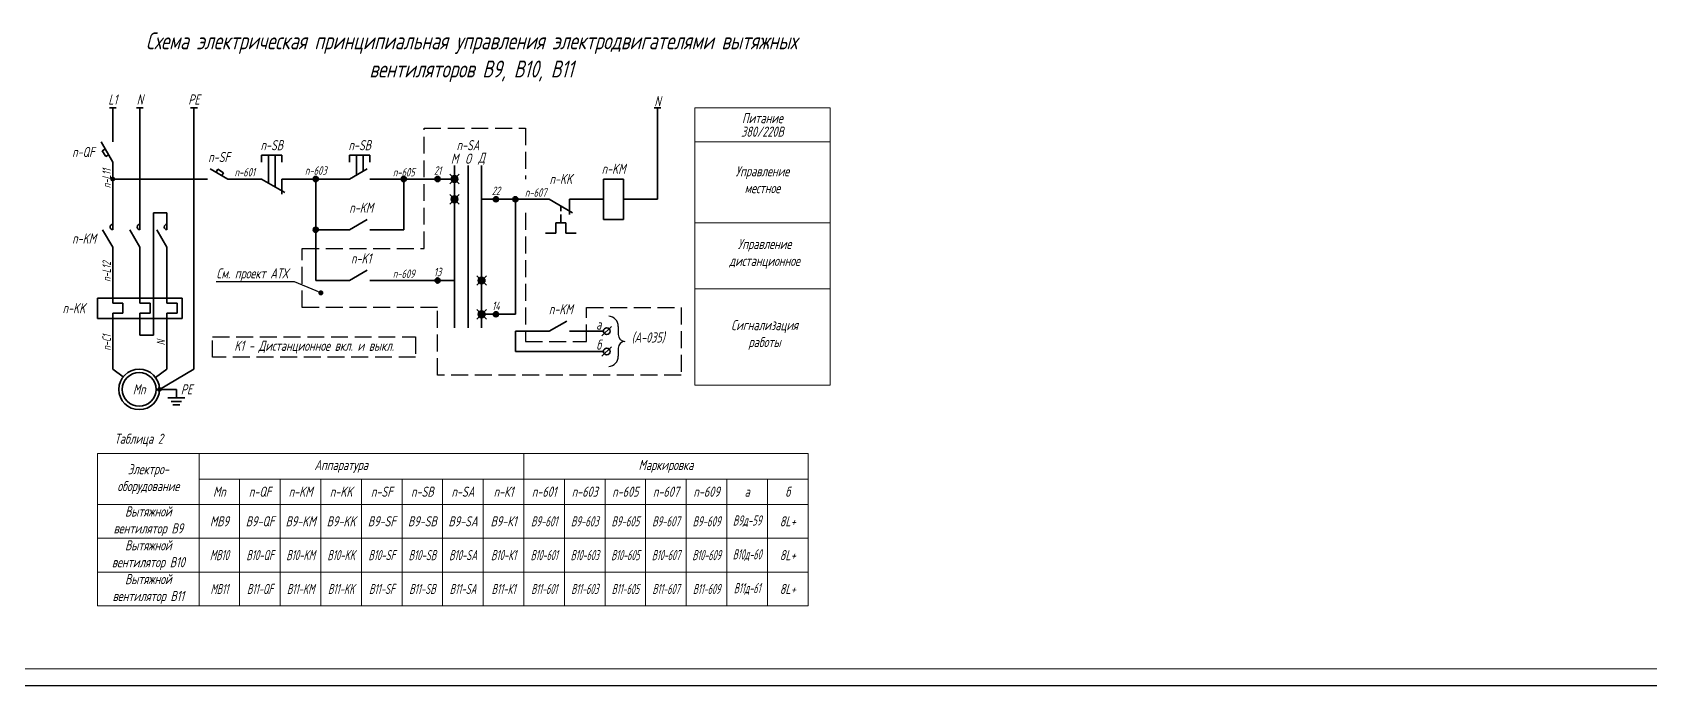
# Model space of a CAD drawing. Header units: millimetres. Extents: x -14296 to 10264, y -13087 to -5602.
# Drawn here: x -5206.6 to -4728.6, y -13086.7 to -12893.6 of the extents above; entities that cross this region are included whole.
import ezdxf
from ezdxf import colors
from ezdxf.entities.mleader import LeaderData, LeaderLine
from ezdxf.math import Vec2, Vec3

# ---------------------------------------------------------------- set-up
doc = ezdxf.new("R2010")
doc.units = ezdxf.units.MM
doc.linetypes.add('gost5', pattern=[7, 5, -2, 0])
for name, color, linetype, lineweight in [('Линия выноска', 137, 'Continuous', 25), ('Рамка толстая', 7, 'Continuous', 15), ('Рамка тонкая', 5, 'Continuous', 25), ('ТаБлица', 253, 'Continuous', 15), ('Текст', 7, 'Continuous', 20), ('Элемент эл. схем', 7, 'Continuous', 35)]:
    doc.layers.add(name, color=color, linetype=linetype, lineweight=lineweight)
doc.styles.add('Simplex', font='simplex.shx', dxfattribs={"width": 0.7, "oblique": 15})

# ---------------------------------------------------------------- blocks, each defined once
blk = doc.blocks.new('A$C551E481E')
at = {"layer": 'Рамка толстая'}
blk.add_line((20, 5), (836, 5), dxfattribs=at)
at = {"layer": 'Рамка тонкая'}
blk.add_line((0, 0), (841, 0), dxfattribs=at)
blk = doc.blocks.new('_Dot')
at = {"color": 0, "linetype": 'ByBlock', "lineweight": -2}
blk.add_line((-0.5, 0), (-1, 0), dxfattribs=at)
at = {"color": 0, "linetype": 'ByBlock', "const_width": 0.5}
blk.add_lwpolyline([(-0.25, 0, 1), (0.25, 0, 1)], format="xyb", close=True, dxfattribs=at)

msp = doc.modelspace()

# ---------------------------------------------------------------- hatches: boundary and pattern name
at = {"layer": 'Элемент эл. схем'}
for points in [[(-5182.36445, -12936.94332, 1), (-5183.36445, -12936.94332, 1)], [(-5122.11445, -12936.94332, 1), (-5123.61445, -12936.94332, 1)], [(-5096.11445, -12936.94332, 1), (-5097.61445, -12936.94332, 1)], [(-5086.11445, -12936.94332, 1), (-5087.61445, -12936.94332, 1)], [(-5080.86445, -12936.94332, 1), (-5082.86445, -12936.94332, 1)], [(-5080.86445, -12942.94332, 1), (-5082.86445, -12942.94332, 1)], [(-5068.86445, -12942.94332, 1), (-5070.36445, -12942.94332, 1)], [(-5063.11445, -12942.94332, 1), (-5064.61445, -12942.94332, 1)], [(-5122.11445, -12951.94332, 1), (-5123.61445, -12951.94332, 1)], [(-5086.11445, -12966.94332, 1), (-5087.61445, -12966.94332, 1)], [(-5072.86445, -12966.94332, 1), (-5074.86445, -12966.94332, 1)], [(-5072.86445, -12976.94332, 1), (-5074.86445, -12976.94332, 1)], [(-5068.86445, -12976.94332, 1), (-5070.36445, -12976.94332, 1)], [(-5168.57069, -12999.13977, 1), (-5169.57069, -12999.13977, 1)]]:
    msp.add_hatch(color=256, dxfattribs=at).paths.add_polyline_path(points)

# ---------------------------------------------------------------- linework, layer by layer
at = {"layer": 'Рамка тонкая', "linetype": 'gost5'}
for p, q in [((-5090.86445, -12957.44332), (-5090.86445, -12921.94332)), ((-5090.86445, -12921.94332), (-5060.86445, -12921.94332)), ((-5060.86445, -12921.94332), (-5060.86445, -12936.94332)), ((-5060.86445, -12946.94332), (-5060.86445, -12984.94332)), ((-5126.86445, -12957.44332), (-5090.86445, -12957.44332)), ((-5126.86445, -12974.94332), (-5126.86445, -12957.44332)), ((-5086.86445, -12974.94332), (-5126.86445, -12974.94332)), ((-5086.86445, -12994.94332), (-5086.86445, -12974.94332)), ((-5042.86445, -12984.94332), (-5042.86445, -12974.94332)), ((-5042.86445, -12974.94332), (-5014.86445, -12974.94332)), ((-5014.86445, -12974.94332), (-5014.86445, -12994.94332)), ((-5060.86445, -12984.94332), (-5042.86445, -12984.94332)), ((-5014.86445, -12994.94332), (-5086.86445, -12994.94332))]:
    msp.add_line(p, q, dxfattribs=at)
at = {"layer": 'Рамка тонкая'}
for p, q in [((-5033.45023, -12980.52495), (-5033.45023, -12982.94347)), ((-5033.45023, -12986.94317), (-5033.45023, -12989.36168))]:
    msp.add_line(p, q, dxfattribs=at)
at = {"layer": 'Рамка тонкая', "linetype": 'gost5'}
msp.add_lwpolyline([(-5153.35678, -12983.65374), (-5093.35678, -12983.65374), (-5093.35678, -12989.65374), (-5153.35678, -12989.65374)], close=True, dxfattribs=at)
at = {"layer": 'Рамка тонкая'}
for centre, radius, start, end in [((-5036.45023, -12980.52495), 3, 0, 86.9860757), ((-5031.45023, -12982.94347), 2, 180, 269.2973614), ((-5031.45023, -12986.94317), 2, 90.7026386, 180), ((-5036.45023, -12989.36168), 3, 273.0139243, 0)]:
    msp.add_arc(centre, radius, start, end, dxfattribs=at)
at = {"layer": 'ТаБлица'}
for p, q in [((-5010.86445, -12915.94332), (-5010.86445, -12997.94332)), ((-5010.86445, -12915.94332), (-4970.86445, -12915.94332)), ((-4970.86445, -12915.94332), (-4970.86445, -12997.94332)), ((-5010.86445, -12925.94332), (-4970.86445, -12925.94332)), ((-5010.86445, -12949.94332), (-4970.86445, -12949.94332)), ((-5010.86445, -12969.44332), (-4970.86445, -12969.44332)), ((-5010.86445, -12997.94332), (-4970.86445, -12997.94332)), ((-5187.36445, -13018.14332), (-4977.36445, -13018.14332)), ((-5187.36445, -13018.14332), (-5187.36445, -13063.14332)), ((-5157.36445, -13018.14332), (-5157.36445, -13063.14332)), ((-5061.36445, -13018.14332), (-5061.36445, -13063.14332)), ((-4977.36445, -13018.14332), (-4977.36445, -13063.14332)), ((-5157.36445, -13025.64332), (-4977.36445, -13025.64332)), ((-5145.36445, -13025.64332), (-5145.36445, -13063.14332)), ((-5133.36445, -13025.64332), (-5133.36445, -13063.14332)), ((-5121.36445, -13025.64332), (-5121.36445, -13063.14332)), ((-5109.36445, -13025.64332), (-5109.36445, -13063.14332)), ((-5097.36445, -13025.64332), (-5097.36445, -13063.14332)), ((-5085.36445, -13025.64332), (-5085.36445, -13063.14332)), ((-5073.36445, -13025.64332), (-5073.36445, -13063.14332)), ((-5049.36445, -13025.64332), (-5049.36445, -13063.14332)), ((-5049.36445, -13025.64332), (-5049.36445, -13063.14332)), ((-5037.36445, -13025.64332), (-5037.36445, -13063.14332)), ((-5025.36445, -13025.64332), (-5025.36445, -13063.14332)), ((-5013.36445, -13025.64332), (-5013.36445, -13063.14332)), ((-5001.36445, -13025.64332), (-5001.36445, -13063.14332)), ((-4989.36445, -13025.64332), (-4989.36445, -13063.14332)), ((-5187.36445, -13033.14332), (-4977.36445, -13033.14332)), ((-5187.36445, -13043.14332), (-4977.36445, -13043.14332)), ((-5187.36445, -13053.14332), (-4977.36445, -13053.14332)), ((-5187.36445, -13063.14332), (-4977.36445, -13063.14332))]:
    msp.add_line(p, q, dxfattribs=at)
at = {"layer": 'Элемент эл. схем'}
for p, q in [((-5183.86445, -12915.94332), (-5181.86445, -12915.94332)), ((-5182.86445, -12925.94332), (-5182.86445, -12915.94332)), ((-5175.86445, -12915.94332), (-5173.86445, -12915.94332)), ((-5174.86445, -12951.94332), (-5174.86445, -12915.94332)), ((-5159.86445, -12915.94332), (-5157.86445, -12915.94332)), ((-5158.86445, -12993.14332), (-5158.86445, -12915.94332)), ((-5022.86445, -12915.94332), (-5020.86445, -12915.94332)), ((-5021.86445, -12942.94332), (-5021.86445, -12915.94332)), ((-5182.86445, -12931.94332), (-5186.32855, -12925.94332)), ((-5185.96252, -12928.57729), (-5185.0965, -12928.07729)), ((-5184.96252, -12930.30934), (-5185.96252, -12928.57729)), ((-5184.0965, -12929.80934), (-5184.96252, -12930.30934)), ((-5138.86445, -12931.94332), (-5138.86445, -12929.94332)), ((-5138.86445, -12929.94332), (-5132.86445, -12929.94332)), ((-5136.86445, -12938.09802), (-5136.86445, -12929.94332)), ((-5134.86445, -12939.25272), (-5134.86445, -12929.94332)), ((-5132.86445, -12929.94332), (-5132.86445, -12931.94332)), ((-5112.86445, -12931.94332), (-5112.86445, -12929.94332)), ((-5112.86445, -12929.94332), (-5106.86445, -12929.94332)), ((-5110.86445, -12935.78862), (-5110.86445, -12929.94332)), ((-5108.86445, -12934.63392), (-5108.86445, -12929.94332)), ((-5106.86445, -12929.94332), (-5106.86445, -12931.94332)), ((-5182.86445, -12931.94332), (-5182.86445, -12951.94332)), ((-5154.0606, -12933.94332), (-5148.86445, -12936.94332)), ((-5151.82855, -12934.07729), (-5152.32855, -12934.94332)), ((-5150.0965, -12935.07729), (-5151.82855, -12934.07729)), ((-5150.0965, -12935.07729), (-5150.5965, -12935.94332)), ((-5112.86445, -12936.94332), (-5107.66829, -12933.94332)), ((-5080.45023, -12935.5291), (-5083.27866, -12938.35753)), ((-5083.27866, -12935.5291), (-5080.45023, -12938.35753)), ((-5081.86445, -12932.94332), (-5081.86445, -12980.94332)), ((-5077.86445, -12932.94332), (-5077.86445, -12980.94332)), ((-5073.86445, -12932.94332), (-5073.86445, -12980.94332)), ((-5182.86445, -12936.94332), (-5154.86445, -12936.94332)), ((-5148.86445, -12936.94332), (-5138.86445, -12936.94332)), ((-5138.86445, -12936.94332), (-5131.99842, -12940.90742)), ((-5132.86445, -12936.94332), (-5112.86445, -12936.94332)), ((-5132.86445, -12936.94332), (-5132.86445, -12941.40742)), ((-5122.86445, -12936.94332), (-5122.86445, -12966.94332)), ((-5106.86445, -12936.94332), (-5081.86445, -12936.94332)), ((-5096.86445, -12951.94332), (-5096.86445, -12936.94332)), ((-5037.86445, -12948.94332), (-5037.86445, -12936.94332)), ((-5037.86445, -12936.94332), (-5031.86445, -12936.94332)), ((-5031.86445, -12936.94332), (-5031.86445, -12948.94332)), ((-5080.45023, -12941.5291), (-5083.27866, -12944.35753)), ((-5083.27866, -12941.5291), (-5080.45023, -12944.35753)), ((-5073.86445, -12942.94332), (-5053.86445, -12942.94332)), ((-5063.86445, -12942.94332), (-5063.86445, -12976.94332)), ((-5053.86445, -12942.94332), (-5046.99842, -12946.90742)), ((-5047.86445, -12942.94332), (-5047.86445, -12947.40742)), ((-5047.86445, -12942.94332), (-5037.86445, -12942.94332)), ((-5031.86445, -12942.94332), (-5021.86445, -12942.94332)), ((-5170.86445, -12983.14332), (-5170.86445, -12946.94332)), ((-5170.86445, -12946.94332), (-5166.86445, -12946.94332)), ((-5166.86445, -12946.94332), (-5166.86445, -12951.94332)), ((-5112.86445, -12951.94332), (-5107.66829, -12948.94332)), ((-5051.93143, -12952.92537), (-5051.93143, -12949.92537)), ((-5051.93143, -12949.92537), (-5048.93143, -12949.92537)), ((-5048.93143, -12949.92537), (-5048.93143, -12952.92537)), ((-5031.86445, -12948.94332), (-5037.86445, -12948.94332)), ((-5182.86445, -12957.14332), (-5185.86445, -12951.94716)), ((-5174.86445, -12957.14332), (-5177.86445, -12951.94716)), ((-5166.86445, -12957.14332), (-5169.86445, -12951.94716)), ((-5122.86445, -12951.94332), (-5112.86445, -12951.94332)), ((-5106.86445, -12951.94332), (-5096.86445, -12951.94332)), ((-5054.93143, -12952.92537), (-5051.93143, -12952.92537)), ((-5048.93143, -12952.92537), (-5045.93143, -12952.92537)), ((-5182.86445, -12957.14332), (-5182.86445, -12972.14332)), ((-5174.86445, -12957.14332), (-5174.86445, -12972.14332)), ((-5166.86445, -12957.14332), (-5166.86445, -12972.14332)), ((-5112.86445, -12966.94332), (-5107.66829, -12963.94332)), ((-5122.86445, -12966.94332), (-5112.86445, -12966.94332)), ((-5106.86445, -12966.94332), (-5081.86445, -12966.94332)), ((-5072.45023, -12965.5291), (-5075.27866, -12968.35753)), ((-5075.27866, -12965.5291), (-5072.45023, -12968.35753)), ((-5187.36445, -12972.14332), (-5187.36445, -12978.14332)), ((-5162.36445, -12972.14332), (-5187.36445, -12972.14332)), ((-5182.86445, -12972.14332), (-5182.86445, -12973.64332)), ((-5179.86445, -12973.64332), (-5182.86445, -12973.64332)), ((-5179.86445, -12976.64332), (-5179.86445, -12973.64332)), ((-5174.86445, -12972.14332), (-5174.86445, -12973.64332)), ((-5171.86445, -12973.64332), (-5174.86445, -12973.64332)), ((-5171.86445, -12976.64332), (-5171.86445, -12973.64332)), ((-5166.86445, -12972.14332), (-5166.86445, -12973.64332)), ((-5163.86445, -12973.64332), (-5166.86445, -12973.64332)), ((-5163.86445, -12976.64332), (-5163.86445, -12973.64332)), ((-5162.36445, -12978.14332), (-5162.36445, -12972.14332)), ((-5187.36445, -12978.14332), (-5162.36445, -12978.14332)), ((-5182.86445, -12976.64332), (-5182.86445, -12978.14332)), ((-5179.86445, -12976.64332), (-5182.86445, -12976.64332)), ((-5182.86445, -12978.14332), (-5182.86445, -12993.14332)), ((-5174.86445, -12976.64332), (-5174.86445, -12978.14332)), ((-5171.86445, -12976.64332), (-5174.86445, -12976.64332)), ((-5174.86445, -12978.14332), (-5174.86445, -12983.14332)), ((-5166.86445, -12976.64332), (-5166.86445, -12978.14332)), ((-5163.86445, -12976.64332), (-5166.86445, -12976.64332)), ((-5166.86445, -12978.14332), (-5166.86445, -12993.14332)), ((-5072.45023, -12975.5291), (-5075.27866, -12978.35753)), ((-5075.27866, -12975.5291), (-5072.45023, -12978.35753)), ((-5073.86445, -12976.94332), (-5063.86445, -12976.94332)), ((-5174.86445, -12983.14332), (-5170.86445, -12983.14332)), ((-5063.86445, -12981.94332), (-5053.86445, -12981.94332)), ((-5063.86445, -12981.94332), (-5063.86445, -12987.94332)), ((-5053.86445, -12981.94332), (-5048.66829, -12978.94332)), ((-5047.86445, -12981.94332), (-5037.86445, -12981.94332)), ((-5035.45023, -12980.5291), (-5038.27866, -12983.35753)), ((-5063.86445, -12987.94332), (-5037.86445, -12987.94332)), ((-5035.45023, -12986.5291), (-5038.27866, -12989.35753)), ((-5182.86445, -12993.14332), (-5179.82606, -12995.48102)), ((-5170.22623, -12995.59983), (-5166.86445, -12993.14332)), ((-5158.86445, -12993.14332), (-5169.07069, -12999.13977)), ((-5169.07069, -12999.13977), (-5164.07069, -12999.13977)), ((-5166.57069, -13001.67783), (-5161.57069, -13001.67783)), ((-5164.07069, -12999.13977), (-5164.07069, -13001.67783)), ((-5165.57069, -13002.67783), (-5162.57069, -13002.67783)), ((-5165.07069, -13003.67783), (-5163.07069, -13003.67783))]:
    msp.add_line(p, q, dxfattribs=at)
at = {"layer": 'Элемент эл. схем', "linetype": 'gost5', "ltscale": 0.5}
msp.add_line((-5050.43143, -12949.92537), (-5050.43143, -12944.92537), dxfattribs=at)
at = {"layer": 'Элемент эл. схем'}
for centre, radius in [((-5182.86445, -12936.94332), 0.5), ((-5122.86445, -12936.94332), 0.75), ((-5096.86445, -12936.94332), 0.75), ((-5086.86445, -12936.94332), 0.75), ((-5081.86445, -12936.94332), 1), ((-5081.86445, -12942.94332), 1), ((-5069.61445, -12942.94332), 0.75), ((-5063.86445, -12942.94332), 0.75), ((-5122.86445, -12951.94332), 0.75), ((-5086.86445, -12966.94332), 0.75), ((-5073.86445, -12966.94332), 1), ((-5073.86445, -12976.94332), 1), ((-5069.61445, -12976.94332), 0.75), ((-5036.86445, -12981.94332), 1), ((-5036.86445, -12987.94332), 1), ((-5175.07069, -12999.13977), 6), ((-5175.07069, -12999.13977), 5), ((-5169.07069, -12999.13977), 0.5)]:
    msp.add_circle(centre, radius, dxfattribs=at)
for centre in [(-5182.86445, -12951.14332), (-5174.86445, -12951.14332), (-5166.86445, -12951.14332)]:
    msp.add_arc(centre, 0.8, 90, 270, dxfattribs=at)

# ---------------------------------------------------------------- block references
msp.add_blockref('A$C551E481E', (-5244.71622, -13086.74065))

# ---------------------------------------------------------------- texts
at = {"layer": 'Текст', "insert": (-5076.86445, -12900.94332), "char_height": 5, "width": 212, "attachment_point": 5, "style": 'Simplex'}
msp.add_mtext('Схема электрическая принципиальная управления электродвигателями вытяжных вентиляторов В9, В10, В11', dxfattribs=at)
at = {"layer": 'Текст', "lineweight": 20, "char_height": 3, "attachment_point": 5, "style": 'Simplex'}
for s, insert in [('\\A1;L1', (-5182.86445, -12913.44332)), ('\\A1;N', (-5174.86445, -12913.44332)), ('\\A1;РЕ', (-5158.86445, -12913.44332)), ('\\A1;{\\W0.7;n-QF}', (-5191.5965, -12928.94332)), ('\\A1;{\\W0.7;n-KM}', (-5191.36445, -12954.54524)), ('\\A1;n-KK', (-5194.36445, -12975.14332)), ('\\A1;Мn', (-5175.07069, -12999.13977))]:
    msp.add_mtext_dynamic_manual_height_columns(s, width=5.9542786, gutter_width=12.5, heights=[0], dxfattribs=dict(at, insert=insert))
at = {"layer": 'Текст', "style": 'Simplex'}
for s, width, insert, char_height, attachment_point in [('N', 6.6151774, (-5021.86445, -12913.94332), 3, 5), ('n-SB', 6.6151774, (-5135.86445, -12926.94332), 3, 5), ('n-SB', 6.6151774, (-5109.86445, -12926.94332), 3, 5), ('n-SA', 6.6151774, (-5077.86445, -12926.94332), 3, 5), ('n-SF', 6.6151774, (-5151.46252, -12930.44332), 3, 5), ('М', 6.6151774, (-5081.86445, -12930.94332), 3, 5), ('О', 6.6151774, (-5077.86445, -12930.94332), 3, 5), ('Д', 6.6151774, (-5073.86445, -12930.94332), 3, 5), ('n-601', 6.6151774, (-5143.86445, -12934.94332), 2.5, 5), ('n-603', 6.6151774, (-5122.86445, -12934.44332), 2.5, 5), ('n-605', 6.6151774, (-5096.86445, -12934.94332), 2.5, 5), ('21', 6.6151774, (-5086.86445, -12934.44332), 2.5, 5), ('n-KK', 6.6151774, (-5050.43143, -12936.92537), 3, 5), ('n-KM', 6.6151774, (-5034.86445, -12933.94332), 3, 5), ('Управление местное', 6.6151774, (-4990.86445, -12937.14428), 3, 5), ('22', 6.6151774, (-5069.61445, -12940.44332), 2.5, 5), ('n-607', 6.6151774, (-5057.86445, -12940.94332), 2.5, 5), ('n-KM', 6.6151774, (-5109.46252, -12945.44332), 3, 5), ('Управление дистанционное ', 6.6151774, (-4990.22287, -12959.05174), 3, 5), ('n-K1', 6.6151774, (-5109.46252, -12960.44332), 3, 5), ('n-609', 6.6151774, (-5096.86445, -12964.94332), 2.5, 5), ('13', 6.6151774, (-5086.86445, -12964.44332), 2.5, 5), ('14', 6.6151774, (-5069.61445, -12974.44332), 2.5, 5), ('n-KM', 6.6151774, (-5050.46252, -12975.44332), 3, 5), ('Сигнализация работы', 6.6151774, (-4990.22287, -12983.05174), 3, 5), ('а', 6.6151774, (-5039.23398, -12979.94332), 3, 5), ('(А-035)', 6.6151774, (-5024.65583, -12983.94075), 3, 5), ('{\\W0.7;K1 - Дистанционное вкл. и выкл. \\W0.8; }', 60.1018504, (-5123.35678, -12986.65374), 3, 5), ('б', 6.6151774, (-5039.23414, -12985.92537), 3, 5), ('Таблица 2', 22.9883268, (-5182.36445, -13014.14332), 3, 4), ('{\\W0.7;Электро- \\Pоборудование}', 60.1018504, (-5172.36445, -13025.64332), 3, 5), ('Аппаратура', 11.1977746, (-5115.36445, -13021.89332), 3, 5), ('Маркировка', 11.1977746, (-5019.36445, -13021.89332), 3, 5), ('Мn', 11.1977746, (-5151.36445, -13029.39332), 3, 5), ('{\\W0.7;n-QF}', 11.1977746, (-5139.36445, -13029.39332), 3, 5), ('{\\W0.7;n-KM}', 11.1977746, (-5127.36445, -13029.39332), 3, 5), ('{\\W0.7;n-KK}', 11.1977746, (-5115.36445, -13029.39332), 3, 5), ('n-SF', 11.1977746, (-5103.36445, -13029.39332), 3, 5), ('n-SB', 11.1977746, (-5091.36445, -13029.39332), 3, 5), ('n-SA', 11.1977746, (-5079.36445, -13029.39332), 3, 5), ('n-К1', 11.1977746, (-5067.36445, -13029.39332), 3, 5), ('n-601', 11.1977746, (-5055.36445, -13029.39332), 3, 5), ('{\\W0.7;n-603}', 11.1977746, (-5043.36445, -13029.39332), 3, 5), ('{\\W0.7;n-605}', 11.1977746, (-5031.36445, -13029.39332), 3, 5), ('n-607', 11.1977746, (-5019.36445, -13029.39332), 3, 5), ('n-609', 11.1977746, (-5007.36445, -13029.39332), 3, 5), ('а', 11.1977746, (-4995.36445, -13029.39332), 3, 5), ('б', 11.1977746, (-4983.36445, -13029.39332), 3, 5), ('Вытяжной вентилятор В9', 27.7392742, (-5172.36445, -13038.14332), 3, 5), ('МВ9', 11.1977746, (-5151.36445, -13038.14332), 3, 5), ('В9-QF', 11.1977746, (-5139.36445, -13038.14332), 3, 5), ('В9-KM', 11.1977746, (-5127.36445, -13038.14332), 3, 5), ('В9-KK', 11.1977746, (-5115.36445, -13038.14332), 3, 5), ('В9-SF', 11.1977746, (-5103.36445, -13038.14332), 3, 5), ('В9-SB', 11.1977746, (-5091.36445, -13038.14332), 3, 5), ('В9-SA', 11.1977746, (-5079.36445, -13038.14332), 3, 5), ('В9-К1', 11.1977746, (-5067.36445, -13038.14332), 3, 5), ('{\\W0.6;В9-601}', 11.1977746, (-5055.36445, -13038.14332), 3, 5), ('{\\W0.6;В9-603}', 11.1977746, (-5043.36445, -13038.14332), 3, 5), ('{\\W0.6;В9-605}', 11.1977746, (-5031.36445, -13038.14332), 3, 5), ('{\\W0.6;В9-607}', 11.1977746, (-5019.36445, -13038.14332), 3, 5), ('{\\W0.6;В9-609}', 11.1977746, (-5007.36445, -13038.14332), 3, 5), ('Вытяжной вентилятор В10', 27.7392742, (-5172.36445, -13048.14332), 3, 5), ('{\\W0.6;МВ10}', 11.1977746, (-5151.36445, -13048.14332), 3, 5), ('{\\W0.6;В10-QF}', 11.1977746, (-5139.36445, -13048.14332), 3, 5), ('{\\W0.6;В10-KM}', 11.1977746, (-5127.36445, -13048.14332), 3, 5), ('{\\W0.6;В10-KK}', 11.1977746, (-5115.36445, -13048.14332), 3, 5), ('{\\W0.6;В10-SF}', 11.1977746, (-5103.36445, -13048.14332), 3, 5), ('{\\W0.6;В10-SB}', 11.1977746, (-5091.36445, -13048.14332), 3, 5), ('{\\W0.6;В10-SA}', 11.1977746, (-5079.36445, -13048.14332), 3, 5), ('{\\W0.6;В10-К1}', 11.1977746, (-5067.36445, -13048.14332), 3, 5), ('{\\W0.5;В10-601}', 11.1977746, (-5055.36445, -13048.14332), 3, 5), ('{\\W0.5;В10-603}', 11.1977746, (-5043.36445, -13048.14332), 3, 5), ('{\\W0.5;В10-605}', 11.1977746, (-5031.36445, -13048.14332), 3, 5), ('{\\W0.5;В10-607}', 11.1977746, (-5019.36445, -13048.14332), 3, 5), ('{\\W0.5;В10-609}', 11.1977746, (-5007.36445, -13048.14332), 3, 5), ('Вытяжной вентилятор В11', 27.7392742, (-5172.36445, -13058.14332), 3, 5), ('{\\W0.6;МВ11}', 11.1977746, (-5151.36445, -13058.14332), 3, 5), ('{\\W0.6;В11-QF}', 11.1977746, (-5139.36445, -13058.14332), 3, 5), ('{\\W0.6;В11-KM}', 11.1977746, (-5127.36445, -13058.14332), 3, 5), ('{\\W0.6;В11-KK}', 11.1977746, (-5115.36445, -13058.14332), 3, 5), ('{\\W0.6;В11-SF}', 11.1977746, (-5103.36445, -13058.14332), 3, 5), ('{\\W0.6;В11-SB}', 11.1977746, (-5091.36445, -13058.14332), 3, 5), ('{\\W0.6;В11-SA}', 11.1977746, (-5079.36445, -13058.14332), 3, 5), ('{\\W0.6;В11-К1}', 11.1977746, (-5067.36445, -13058.14332), 3, 5), ('{\\W0.5;В11-601}', 11.1977746, (-5055.36445, -13058.14332), 3, 5), ('{\\W0.5;В11-603}', 11.1977746, (-5043.36445, -13058.14332), 3, 5), ('{\\W0.5;В11-605}', 11.1977746, (-5031.36445, -13058.14332), 3, 5), ('{\\W0.5;В11-607}', 11.1977746, (-5019.36445, -13058.14332), 3, 5), ('{\\W0.5;В11-609}', 11.1977746, (-5007.36445, -13058.14332), 3, 5)]:
    msp.add_mtext_dynamic_manual_height_columns(s, width=width, gutter_width=12.5, heights=[0], dxfattribs=dict(at, insert=insert, char_height=char_height, attachment_point=attachment_point))
at = {"layer": 'Текст', "insert": (-4990.86445, -12920.94332), "char_height": 3, "attachment_point": 5, "line_spacing_factor": 0.8, "style": 'Simplex'}
msp.add_mtext_dynamic_manual_height_columns('Питание  380/220В', width=6.6151774, gutter_width=12.5, heights=[0], dxfattribs=at)
at = {"layer": 'Текст', "lineweight": 20, "char_height": 2.5, "attachment_point": 5, "rotation": 90, "style": 'Simplex'}
for s, insert in [('\\A1;{\\W0.7;n-L11}', (-5184.67891, -12936.82077)), ('\\A1;{\\W0.7;n-L12}', (-5184.67891, -12964.34958)), ('\\A1;{\\W0.7;n-С1}', (-5184.67891, -12985.34498)), ('\\A1;N', (-5168.67891, -12985.34498))]:
    msp.add_mtext_dynamic_manual_height_columns(s, width=5.9542786, gutter_width=12.5, heights=[0], dxfattribs=dict(at, insert=insert))
at = {"layer": 'Текст', "lineweight": 20, "insert": (-5161.07069, -12999.13977), "char_height": 3, "width": 13.6318041, "attachment_point": 5, "style": 'Simplex'}
msp.add_mtext('{\\W0.7;РЕ}', dxfattribs=at)
at = {"layer": 'Текст', "color": 4, "char_height": 3, "attachment_point": 5, "style": 'Simplex'}
for s, insert in [('{\\W0.6;В9д-59}', (-4995.36445, -13038.14332)), ('8L+', (-4983.36445, -13038.14332)), ('{\\W0.5;В10д-60}', (-4995.36445, -13048.14332)), ('8L+', (-4983.36445, -13048.14332)), ('{\\W0.5;В11д-61}', (-4995.36445, -13058.14332)), ('8L+', (-4983.36445, -13058.14332))]:
    msp.add_mtext_dynamic_manual_height_columns(s, width=11.1977746, gutter_width=12.5, heights=[0], dxfattribs=dict(at, insert=insert))

# ---------------------------------------------------------------- leaders
at = {"layer": 'Линия выноска'}
ml = msp.add_multileader_mtext('Standard', dxfattribs=at)
ml.set_content('\\pxsm0.75;См. проект АТХ', color=2, style='Simplex')
ml.set_leader_properties()
ml.set_arrow_properties(name='DOT')
ml.build(insert=Vec2(0, 0))
ml.multileader.update_dxf_attribs({"text_left_attachment_type": 6, "text_right_attachment_type": 6, "dogleg_length": 0, "arrow_head_size": 1.5})
ctx = ml.context
ctx.base_point, ctx.char_height, ctx.arrow_head_size, ctx.plane_origin = Vec3(-5159.13211, -12967.35176), 3, 1.5, Vec3(-5125.41012, -12969.59306)
ctx.left_attachment, ctx.right_attachment, ctx.text_align_type = 6, 6, 2
notes = []
notes.append((ctx, [(0, (1, 1, 0), (-5129.11965, -12967.35176), (-1, 0), 0, [(0, [(-5121.35773, -12970.60973)], 0, [])])]))
ctx.mtext.insert, ctx.mtext.alignment, ctx.mtext.flow_direction = Vec3(-5131.11965, -12963.35176), 3, 5
for ctx, leaders in notes:
    for number, flags, end, landing, length, lines in leaders:
        leader = LeaderData()
        leader.index, (leader.has_last_leader_line, leader.has_dogleg_vector, leader.attachment_direction) = number, flags
        leader.last_leader_point, leader.dogleg_vector, leader.dogleg_length = Vec3(end), Vec3(landing), length
        for number, points, colour, breaks in lines:
            line = LeaderLine()
            line.index, line.vertices, line.color, line.breaks = number, Vec3.list(points), colors.encode_raw_color(colour), breaks
            leader.lines.append(line)
        ctx.leaders.append(leader)

doc.saveas('drawing.dxf')
